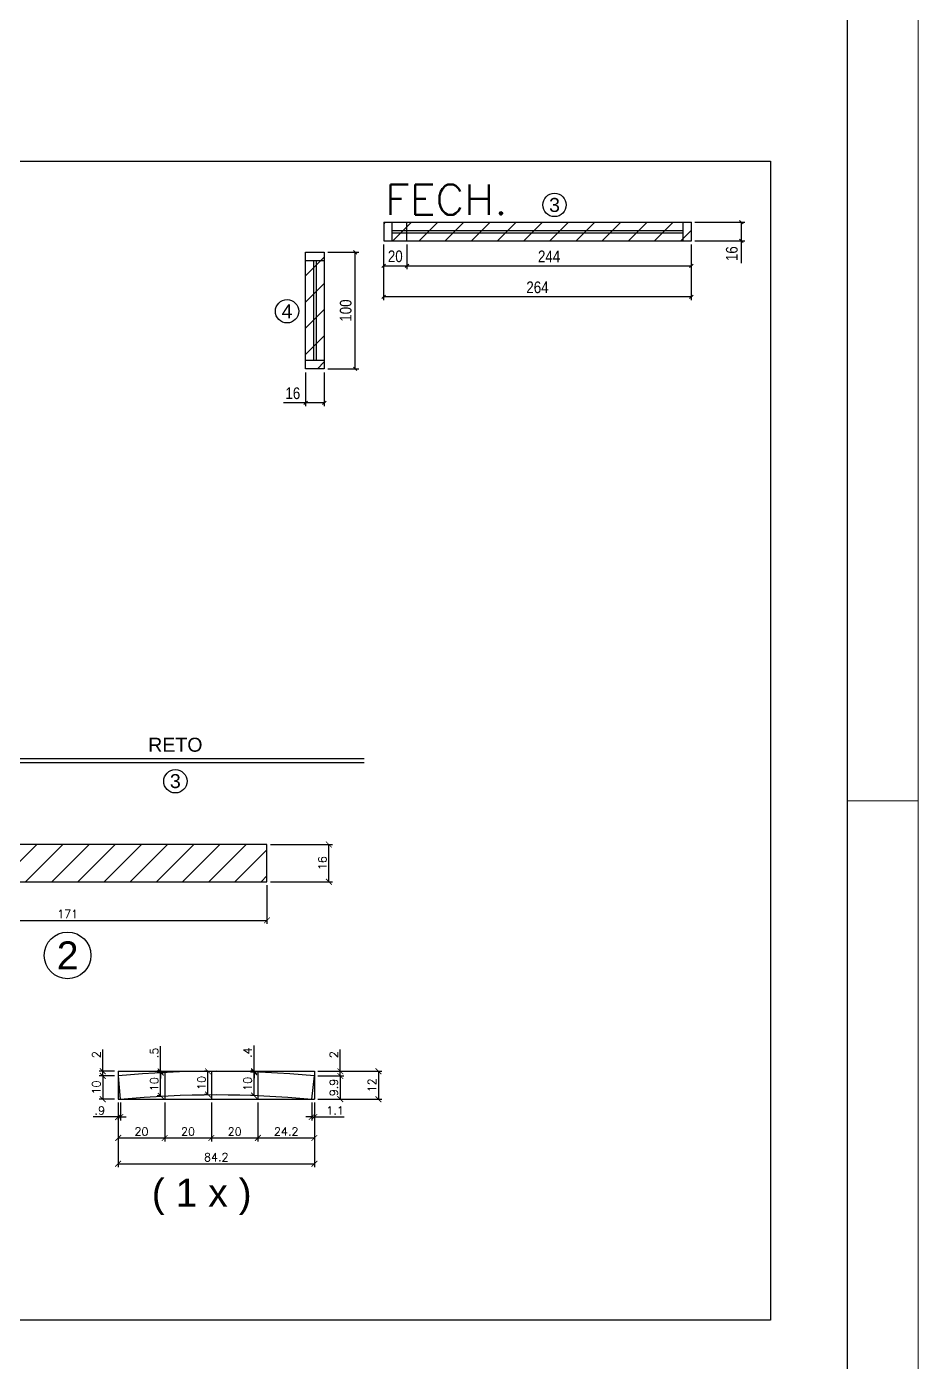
# Model space of a CAD drawing. Extents: x 4150 to 8661, y -614 to 3008.
# Drawn here: x 7896 to 8661, y 715 to 1861 of the extents above; entities that cross this region are included whole.
import ezdxf
from ezdxf.enums import TextEntityAlignment as Align

# ---------------------------------------------------------------- set-up
doc = ezdxf.new("R2010")
doc.units = 0
doc.header["$PDMODE"] = 34
for name, color, linetype in [('COTA', 241, 'Continuous'), ('Painéis', 200, 'Continuous'), ('Romaneio', 10, 'Continuous'), ('SARR_2.2x7', 40, 'Continuous')]:
    doc.layers.add(name, color=color, linetype=linetype)
for name, color, linetype, lineweight in [('FOLHA', 255, 'Continuous', 5), ('Hachura', 251, 'Continuous', 9), ('Texto Seção', 7, 'Continuous', 15)]:
    doc.layers.add(name, color=color, linetype=linetype, lineweight=lineweight)
doc.styles.add('ARIAL', font='arial.ttf')
doc.styles.add('COTA TECNICA', font='techl___.ttf', dxfattribs={"height": 10})
doc.styles.add('REGUA-120', font='ROMANS.shx', dxfattribs={"height": 15})
doc.styles.add('ROMANS', font='romans.shx')
doc.dimstyles.new('Cota Seção (2x)', dxfattribs={"dimtxt": 7, "dimasz": 5, "dimexe": 3, "dimexo": 3, "dimgap": 2, "dimtad": 3, "dimdec": 1, "dimlfac": 0.5, "dimzin": 12, "dimdsep": 46, "dimtxsty": 'ROMANS', "dimblk": 'ARCHTICK', "dimcen": 0, "dimclrd": 4, "dimclre": 4, "dimclrt": 1, "dimadec": 1, "dimazin": 3, "dimtfac": 1, "dimtdec": 1, "dimtmove": 0, "dimatfit": 3, "dimldrblk": 'OBLIQUE', "dimfxl": 1, "dimtolj": 1, "dimtzin": 12, "dimarcsym": 0})
doc.dimstyles.new('PAINEL', dxfattribs={"dimtxt": 10, "dimasz": 3, "dimexe": 3, "dimexo": 3, "dimgap": 3, "dimtad": 1, "dimdec": 1, "dimzin": 12, "dimdsep": 46, "dimtxsty": 'COTA TECNICA', "dimblk1": 'OBLIQUE', "dimblk2": 'OBLIQUE', "dimsah": 1, "dimcen": 0.9, "dimclrd": 4, "dimclre": 4, "dimclrt": 240, "dimadec": 1, "dimazin": 3, "dimtfac": 1, "dimtdec": 1, "dimtmove": 0, "dimatfit": 3, "dimfxl": 1, "dimtolj": 1, "dimtzin": 12, "dimarcsym": 0})

# ---------------------------------------------------------------- blocks, each defined once
blk = doc.blocks.new('_ArchTick')
at = {"color": 0, "linetype": 'ByBlock', "const_width": 0.15}
blk.add_lwpolyline([(-0.5, -0.5), (0.5, 0.5)], dxfattribs=at)
blk = doc.blocks.new('*D941')
at = {"layer": 'COTA', "color": 4, "lineweight": -2, "transparency": 16777216}
for p, q in [((7760.6, 1124.7), (7760.6, 1091.6)), ((8102.6, 1124.7), (8102.6, 1091.6)), ((7760.6, 1094.6), (8102.6, 1094.6))]:
    blk.add_line(p, q, dxfattribs=at)
at = {"layer": 'Defpoints', "color": 0, "transparency": 16777216}
for p in [(7760.6, 1127.7), (8102.6, 1127.7), (8102.6, 1094.6)]:
    blk.add_point(p, dxfattribs=at)
at = {"layer": 'COTA', "color": 4, "lineweight": -2, "transparency": 16777216, "xscale": 5, "yscale": 5, "zscale": 5, "rotation": 180}
blk.add_blockref('_ArchTick', (7760.6, 1094.6), dxfattribs=at)
at = {"layer": 'COTA', "color": 4, "lineweight": -2, "transparency": 16777216, "xscale": 5, "yscale": 5, "zscale": 5}
blk.add_blockref('_ArchTick', (8102.6, 1094.6), dxfattribs=at)
at = {"layer": 'COTA', "color": 1, "transparency": 16777216, "insert": (7931.6, 1100.1), "char_height": 7, "attachment_point": 5, "style": 'ROMANS'}
blk.add_mtext('\\A1;171', dxfattribs=at)
blk = doc.blocks.new('_Oblique')
at = {"color": 0, "linetype": 'ByBlock', "lineweight": -2}
blk.add_line((-0.5, -0.5), (0.5, 0.5), dxfattribs=at)
blk = doc.blocks.new('*D942')
at = {"layer": 'COTA', "color": 4, "lineweight": -2, "transparency": 16777216}
for p, q in [((8105.6, 1159.7), (8158.7, 1159.7)), ((8155.7, 1127.7), (8155.7, 1159.7)), ((8105.6, 1127.7), (8158.7, 1127.7))]:
    blk.add_line(p, q, dxfattribs=at)
at = {"layer": 'Defpoints', "color": 0, "transparency": 16777216}
for p in [(8102.6, 1159.7), (8155.7, 1159.7), (8102.6, 1127.7)]:
    blk.add_point(p, dxfattribs=at)
at = {"layer": 'COTA', "color": 4, "lineweight": -2, "transparency": 16777216, "xscale": 5, "yscale": 5, "zscale": 5}
for p, rotation in [((8155.7, 1159.7), 90), ((8155.7, 1127.7), 270)]:
    blk.add_blockref('_ArchTick', p, dxfattribs=dict(at, rotation=rotation))
at = {"layer": 'COTA', "color": 1, "transparency": 16777216, "insert": (8150.2, 1143.7), "char_height": 7, "attachment_point": 5, "rotation": 90, "style": 'ROMANS'}
blk.add_mtext('\\A1;16', dxfattribs=at)
blk = doc.blocks.new('*D943')
at = {"layer": 'COTA', "color": 4, "lineweight": -2, "transparency": 16777216}
for p, q in [((8154.8, 1667.8), (8181.3, 1667.8)), ((8178.3, 1567.8), (8178.3, 1667.8)), ((8154.8, 1567.8), (8181.3, 1567.8))]:
    blk.add_line(p, q, dxfattribs=at)
at = {"layer": 'Defpoints', "color": 0, "transparency": 16777216}
for p in [(8151.8, 1667.8), (8178.3, 1667.8), (8151.8, 1567.8)]:
    blk.add_point(p, dxfattribs=at)
at = {"layer": 'COTA', "color": 4, "lineweight": -2, "transparency": 16777216, "xscale": 3, "yscale": 3, "zscale": 3}
for p, rotation in [((8178.3, 1667.8), 90), ((8178.3, 1567.8), 270)]:
    blk.add_blockref('_Oblique', p, dxfattribs=dict(at, rotation=rotation))
at = {"layer": 'COTA', "color": 240, "transparency": 16777216, "insert": (8170.2, 1617.8), "char_height": 10, "attachment_point": 5, "rotation": 90, "style": 'COTA TECNICA'}
blk.add_mtext('\\A1;100', dxfattribs=at)
blk = doc.blocks.new('*D944')
at = {"layer": 'COTA', "color": 4, "lineweight": -2, "transparency": 16777216}
for p, q in [((8135.8, 1564.8), (8135.8, 1535.7)), ((8151.8, 1564.8), (8151.8, 1535.7)), ((8135.8, 1538.7), (8116.8, 1538.7)), ((8151.8, 1538.7), (8135.8, 1538.7))]:
    blk.add_line(p, q, dxfattribs=at)
at = {"layer": 'Defpoints', "color": 0, "transparency": 16777216}
for p in [(8135.8, 1567.8), (8151.8, 1567.8), (8135.8, 1538.7)]:
    blk.add_point(p, dxfattribs=at)
at = {"layer": 'COTA', "color": 4, "lineweight": -2, "transparency": 16777216, "xscale": 3, "yscale": 3, "zscale": 3, "rotation": 180}
blk.add_blockref('_Oblique', (8135.8, 1538.7), dxfattribs=at)
at = {"layer": 'COTA', "color": 4, "lineweight": -2, "transparency": 16777216, "xscale": 3, "yscale": 3, "zscale": 3}
blk.add_blockref('_Oblique', (8151.8, 1538.7), dxfattribs=at)
at = {"layer": 'COTA', "color": 240, "transparency": 16777216, "insert": (8124.8, 1546.8), "char_height": 10, "attachment_point": 5, "style": 'COTA TECNICA'}
blk.add_mtext('\\A1;16', dxfattribs=at)
blk = doc.blocks.new('*D945')
at = {"layer": 'COTA', "color": 4, "lineweight": -2, "transparency": 16777216}
for p, q in [((8202.7, 1674.6), (8202.7, 1626.6)), ((8466.7, 1674.6), (8466.7, 1626.6)), ((8466.7, 1629.6), (8202.7, 1629.6))]:
    blk.add_line(p, q, dxfattribs=at)
at = {"layer": 'Defpoints', "color": 0, "transparency": 16777216}
for p in [(8202.7, 1677.6), (8466.7, 1677.6), (8202.7, 1629.6)]:
    blk.add_point(p, dxfattribs=at)
at = {"layer": 'COTA', "color": 4, "lineweight": -2, "transparency": 16777216, "xscale": 3, "yscale": 3, "zscale": 3, "rotation": 180}
blk.add_blockref('_Oblique', (8202.7, 1629.6), dxfattribs=at)
at = {"layer": 'COTA', "color": 4, "lineweight": -2, "transparency": 16777216, "xscale": 3, "yscale": 3, "zscale": 3}
blk.add_blockref('_Oblique', (8466.7, 1629.6), dxfattribs=at)
at = {"layer": 'COTA', "color": 240, "transparency": 16777216, "insert": (8334.7, 1637.7), "char_height": 10, "attachment_point": 5, "style": 'COTA TECNICA'}
blk.add_mtext('\\A1;264', dxfattribs=at)
blk = doc.blocks.new('*D946')
at = {"layer": 'COTA', "color": 4, "lineweight": -2, "transparency": 16777216}
for p, q in [((8469.7, 1693.6), (8512.6, 1693.6)), ((8509.6, 1693.6), (8509.6, 1677.6)), ((8469.7, 1677.6), (8512.6, 1677.6)), ((8509.6, 1677.6), (8509.6, 1658.6))]:
    blk.add_line(p, q, dxfattribs=at)
at = {"layer": 'Defpoints', "color": 0, "transparency": 16777216}
for p in [(8466.7, 1693.6), (8466.7, 1677.6), (8509.6, 1677.6)]:
    blk.add_point(p, dxfattribs=at)
at = {"layer": 'COTA', "color": 4, "lineweight": -2, "transparency": 16777216, "xscale": 3, "yscale": 3, "zscale": 3}
for p, rotation in [((8509.6, 1693.6), 90), ((8509.6, 1677.6), 270)]:
    blk.add_blockref('_Oblique', p, dxfattribs=dict(at, rotation=rotation))
at = {"layer": 'COTA', "color": 240, "transparency": 16777216, "insert": (8501.5, 1666.6), "char_height": 10, "attachment_point": 5, "rotation": 90, "style": 'COTA TECNICA'}
blk.add_mtext('\\A1;16', dxfattribs=at)
blk = doc.blocks.new('*D947')
at = {"layer": 'COTA', "color": 4, "lineweight": -2, "transparency": 16777216}
for p, q in [((8202.7, 1674.6), (8202.7, 1653.2)), ((8222.7, 1674.6), (8222.7, 1653.2)), ((8202.7, 1656.2), (8222.7, 1656.2))]:
    blk.add_line(p, q, dxfattribs=at)
at = {"layer": 'Defpoints', "color": 0, "transparency": 16777216}
for p in [(8202.7, 1677.6), (8222.7, 1677.6), (8222.7, 1656.2)]:
    blk.add_point(p, dxfattribs=at)
at = {"layer": 'COTA', "color": 4, "lineweight": -2, "transparency": 16777216, "xscale": 3, "yscale": 3, "zscale": 3, "rotation": 180}
blk.add_blockref('_Oblique', (8202.7, 1656.2), dxfattribs=at)
at = {"layer": 'COTA', "color": 4, "lineweight": -2, "transparency": 16777216, "xscale": 3, "yscale": 3, "zscale": 3}
blk.add_blockref('_Oblique', (8222.7, 1656.2), dxfattribs=at)
at = {"layer": 'COTA', "color": 240, "transparency": 16777216, "insert": (8212.7, 1664.3), "char_height": 10, "attachment_point": 5, "style": 'COTA TECNICA'}
blk.add_mtext('\\A1;20', dxfattribs=at)
blk = doc.blocks.new('*D948')
at = {"layer": 'COTA', "color": 4, "lineweight": -2, "transparency": 16777216}
for p, q in [((8222.7, 1674.6), (8222.7, 1653.2)), ((8466.7, 1674.6), (8466.7, 1653.2)), ((8222.7, 1656.2), (8466.7, 1656.2))]:
    blk.add_line(p, q, dxfattribs=at)
at = {"layer": 'Defpoints', "color": 0, "transparency": 16777216}
for p in [(8222.7, 1677.6), (8466.7, 1677.6), (8466.7, 1656.2)]:
    blk.add_point(p, dxfattribs=at)
at = {"layer": 'COTA', "color": 4, "lineweight": -2, "transparency": 16777216, "xscale": 3, "yscale": 3, "zscale": 3, "rotation": 180}
blk.add_blockref('_Oblique', (8222.7, 1656.2), dxfattribs=at)
at = {"layer": 'COTA', "color": 4, "lineweight": -2, "transparency": 16777216, "xscale": 3, "yscale": 3, "zscale": 3}
blk.add_blockref('_Oblique', (8466.7, 1656.2), dxfattribs=at)
at = {"layer": 'COTA', "color": 240, "transparency": 16777216, "insert": (8344.7, 1664.3), "char_height": 10, "attachment_point": 5, "style": 'COTA TECNICA'}
blk.add_mtext('\\A1;244', dxfattribs=at)
blk = doc.blocks.new('*D918')
at = {"layer": 'COTA', "color": 4, "lineweight": -2, "transparency": 16777216}
for p, q in [((7974.9, 938.2), (7974.9, 882.8)), ((8143.3, 938.2), (8143.3, 882.8)), ((7974.9, 885.8), (8143.3, 885.8))]:
    blk.add_line(p, q, dxfattribs=at)
at = {"layer": 'Defpoints', "color": 0, "transparency": 16777216}
for p in [(7974.9, 941.2), (8143.3, 941.2), (8143.3, 885.8)]:
    blk.add_point(p, dxfattribs=at)
at = {"layer": 'COTA', "color": 4, "lineweight": -2, "transparency": 16777216, "xscale": 5, "yscale": 5, "zscale": 5, "rotation": 180}
blk.add_blockref('_ArchTick', (7974.9, 885.8), dxfattribs=at)
at = {"layer": 'COTA', "color": 4, "lineweight": -2, "transparency": 16777216, "xscale": 5, "yscale": 5, "zscale": 5}
blk.add_blockref('_ArchTick', (8143.3, 885.8), dxfattribs=at)
at = {"layer": 'COTA', "color": 1, "transparency": 16777216, "insert": (8059.1, 891.3), "char_height": 7, "attachment_point": 5, "style": 'ROMANS'}
blk.add_mtext('\\A1;84.2', dxfattribs=at)
blk = doc.blocks.new('*D919')
at = {"layer": 'COTA', "color": 4, "lineweight": -2, "transparency": 16777216}
for p, q in [((7974.9, 938.2), (7974.9, 922.9)), ((7976.8, 938.2), (7976.8, 922.9)), ((7974.9, 925.9), (7953.6, 925.9)), ((7976.8, 925.9), (7974.9, 925.9)), ((7976.8, 925.9), (7981.8, 925.9))]:
    blk.add_line(p, q, dxfattribs=at)
at = {"layer": 'Defpoints', "color": 0, "transparency": 16777216}
for p in [(7974.9, 941.2), (7976.8, 941.2), (7974.9, 925.9)]:
    blk.add_point(p, dxfattribs=at)
at = {"layer": 'COTA', "color": 4, "lineweight": -2, "transparency": 16777216, "xscale": 5, "yscale": 5, "zscale": 5}
blk.add_blockref('_ArchTick', (7974.9, 925.9), dxfattribs=at)
at = {"layer": 'COTA', "color": 4, "lineweight": -2, "transparency": 16777216, "xscale": 5, "yscale": 5, "zscale": 5, "rotation": 180}
blk.add_blockref('_ArchTick', (7976.8, 925.9), dxfattribs=at)
at = {"layer": 'COTA', "color": 1, "transparency": 16777216, "insert": (7959.2, 931.4), "char_height": 7, "attachment_point": 5, "style": 'ROMANS'}
blk.add_mtext('\\A1;.9', dxfattribs=at)
blk = doc.blocks.new('*D920')
at = {"layer": 'COTA', "color": 4, "lineweight": -2, "transparency": 16777216}
for p, q in [((8141, 938.2), (8141, 922.9)), ((8143.3, 938.2), (8143.3, 922.9)), ((8141, 925.9), (8136, 925.9)), ((8141, 925.9), (8143.3, 925.9)), ((8143.3, 925.9), (8168.9, 925.9))]:
    blk.add_line(p, q, dxfattribs=at)
at = {"layer": 'Defpoints', "color": 0, "transparency": 16777216}
for p in [(8141, 941.2), (8143.3, 941.2), (8143.3, 925.9)]:
    blk.add_point(p, dxfattribs=at)
at = {"layer": 'COTA', "color": 4, "lineweight": -2, "transparency": 16777216, "xscale": 5, "yscale": 5, "zscale": 5}
blk.add_blockref('_ArchTick', (8141, 925.9), dxfattribs=at)
at = {"layer": 'COTA', "color": 4, "lineweight": -2, "transparency": 16777216, "xscale": 5, "yscale": 5, "zscale": 5, "rotation": 180}
blk.add_blockref('_ArchTick', (8143.3, 925.9), dxfattribs=at)
at = {"layer": 'COTA', "color": 1, "transparency": 16777216, "insert": (8161.1, 931.4), "char_height": 7, "attachment_point": 5, "style": 'ROMANS'}
blk.add_mtext('\\A1;1.1', dxfattribs=at)
blk = doc.blocks.new('*D921')
at = {"layer": 'COTA', "color": 4, "lineweight": -2, "transparency": 16777216}
for p, q in [((7974.9, 938.2), (7974.9, 904.9)), ((8014.9, 938.2), (8014.9, 904.9)), ((7974.9, 907.9), (8014.9, 907.9))]:
    blk.add_line(p, q, dxfattribs=at)
at = {"layer": 'Defpoints', "color": 0, "transparency": 16777216}
for p in [(7974.9, 941.2), (8014.9, 941.2), (8014.9, 907.9)]:
    blk.add_point(p, dxfattribs=at)
at = {"layer": 'COTA', "color": 4, "lineweight": -2, "transparency": 16777216, "xscale": 5, "yscale": 5, "zscale": 5, "rotation": 180}
blk.add_blockref('_ArchTick', (7974.9, 907.9), dxfattribs=at)
at = {"layer": 'COTA', "color": 4, "lineweight": -2, "transparency": 16777216, "xscale": 5, "yscale": 5, "zscale": 5}
blk.add_blockref('_ArchTick', (8014.9, 907.9), dxfattribs=at)
at = {"layer": 'COTA', "color": 1, "transparency": 16777216, "insert": (7994.9, 913.4), "char_height": 7, "attachment_point": 5, "style": 'ROMANS'}
blk.add_mtext('\\A1;20', dxfattribs=at)
blk = doc.blocks.new('*D922')
at = {"layer": 'COTA', "color": 4, "lineweight": -2, "transparency": 16777216}
for p, q in [((8014.9, 938.2), (8014.9, 904.9)), ((8054.9, 938.2), (8054.9, 904.9)), ((8014.9, 907.9), (8054.9, 907.9))]:
    blk.add_line(p, q, dxfattribs=at)
at = {"layer": 'Defpoints', "color": 0, "transparency": 16777216}
for p in [(8014.9, 941.2), (8054.9, 941.2), (8054.9, 907.9)]:
    blk.add_point(p, dxfattribs=at)
at = {"layer": 'COTA', "color": 4, "lineweight": -2, "transparency": 16777216, "xscale": 5, "yscale": 5, "zscale": 5, "rotation": 180}
blk.add_blockref('_ArchTick', (8014.9, 907.9), dxfattribs=at)
at = {"layer": 'COTA', "color": 4, "lineweight": -2, "transparency": 16777216, "xscale": 5, "yscale": 5, "zscale": 5}
blk.add_blockref('_ArchTick', (8054.9, 907.9), dxfattribs=at)
at = {"layer": 'COTA', "color": 1, "transparency": 16777216, "insert": (8034.9, 913.4), "char_height": 7, "attachment_point": 5, "style": 'ROMANS'}
blk.add_mtext('\\A1;20', dxfattribs=at)
blk = doc.blocks.new('*D923')
at = {"layer": 'COTA', "color": 4, "lineweight": -2, "transparency": 16777216}
for p, q in [((8054.9, 938.2), (8054.9, 904.9)), ((8094.9, 938.2), (8094.9, 904.9)), ((8054.9, 907.9), (8094.9, 907.9))]:
    blk.add_line(p, q, dxfattribs=at)
at = {"layer": 'Defpoints', "color": 0, "transparency": 16777216}
for p in [(8054.9, 941.2), (8094.9, 941.2), (8094.9, 907.9)]:
    blk.add_point(p, dxfattribs=at)
at = {"layer": 'COTA', "color": 4, "lineweight": -2, "transparency": 16777216, "xscale": 5, "yscale": 5, "zscale": 5, "rotation": 180}
blk.add_blockref('_ArchTick', (8054.9, 907.9), dxfattribs=at)
at = {"layer": 'COTA', "color": 4, "lineweight": -2, "transparency": 16777216, "xscale": 5, "yscale": 5, "zscale": 5}
blk.add_blockref('_ArchTick', (8094.9, 907.9), dxfattribs=at)
at = {"layer": 'COTA', "color": 1, "transparency": 16777216, "insert": (8074.9, 913.4), "char_height": 7, "attachment_point": 5, "style": 'ROMANS'}
blk.add_mtext('\\A1;20', dxfattribs=at)
blk = doc.blocks.new('*D924')
at = {"layer": 'COTA', "color": 4, "lineweight": -2, "transparency": 16777216}
for p, q in [((8094.9, 938.2), (8094.9, 904.9)), ((8143.3, 938.2), (8143.3, 904.9)), ((8094.9, 907.9), (8143.3, 907.9))]:
    blk.add_line(p, q, dxfattribs=at)
at = {"layer": 'Defpoints', "color": 0, "transparency": 16777216}
for p in [(8094.9, 941.2), (8143.3, 941.2), (8143.3, 907.9)]:
    blk.add_point(p, dxfattribs=at)
at = {"layer": 'COTA', "color": 4, "lineweight": -2, "transparency": 16777216, "xscale": 5, "yscale": 5, "zscale": 5, "rotation": 180}
blk.add_blockref('_ArchTick', (8094.9, 907.9), dxfattribs=at)
at = {"layer": 'COTA', "color": 4, "lineweight": -2, "transparency": 16777216, "xscale": 5, "yscale": 5, "zscale": 5}
blk.add_blockref('_ArchTick', (8143.3, 907.9), dxfattribs=at)
at = {"layer": 'COTA', "color": 1, "transparency": 16777216, "insert": (8119.1, 913.4), "char_height": 7, "attachment_point": 5, "style": 'ROMANS'}
blk.add_mtext('\\A1;24.2', dxfattribs=at)
blk = doc.blocks.new('*D925')
at = {"layer": 'COTA', "color": 4, "lineweight": -2, "transparency": 16777216}
for p, q in [((7971.9, 961.1), (7958.7, 961.1)), ((7961.7, 961.1), (7961.7, 941.2)), ((7971.9, 941.2), (7958.7, 941.2))]:
    blk.add_line(p, q, dxfattribs=at)
at = {"layer": 'Defpoints', "color": 0, "transparency": 16777216}
for p in [(7974.9, 961.1), (7961.7, 941.2), (7974.9, 941.2)]:
    blk.add_point(p, dxfattribs=at)
at = {"layer": 'COTA', "color": 4, "lineweight": -2, "transparency": 16777216, "xscale": 5, "yscale": 5, "zscale": 5}
for p, rotation in [((7961.7, 961.1), 90), ((7961.7, 941.2), 270)]:
    blk.add_blockref('_ArchTick', p, dxfattribs=dict(at, rotation=rotation))
at = {"layer": 'COTA', "color": 1, "transparency": 16777216, "insert": (7956.2, 951.2), "char_height": 7, "attachment_point": 5, "rotation": 90, "style": 'ROMANS'}
blk.add_mtext('\\A1;10', dxfattribs=at)
blk = doc.blocks.new('*D926')
at = {"layer": 'COTA', "color": 4, "lineweight": -2, "transparency": 16777216}
for p, q in [((7961.7, 965.1), (7961.7, 983.7)), ((7971.9, 965.1), (7958.7, 965.1)), ((7961.7, 961.1), (7961.7, 965.1)), ((7971.9, 961.1), (7958.7, 961.1)), ((7961.7, 961.1), (7961.7, 956.1))]:
    blk.add_line(p, q, dxfattribs=at)
at = {"layer": 'Defpoints', "color": 0, "transparency": 16777216}
for p in [(7961.7, 965.1), (7974.9, 965.1), (7974.9, 961.1)]:
    blk.add_point(p, dxfattribs=at)
at = {"layer": 'COTA', "color": 4, "lineweight": -2, "transparency": 16777216, "xscale": 5, "yscale": 5, "zscale": 5}
for p, rotation in [((7961.7, 965.1), 270), ((7961.7, 961.1), 90)]:
    blk.add_blockref('_ArchTick', p, dxfattribs=dict(at, rotation=rotation))
at = {"layer": 'COTA', "color": 1, "transparency": 16777216, "insert": (7956.2, 979.4), "char_height": 7, "attachment_point": 5, "rotation": 90, "style": 'ROMANS'}
blk.add_mtext('\\A1;2', dxfattribs=at)
blk = doc.blocks.new('*D927')
at = {"layer": 'COTA', "color": 4, "lineweight": -2, "transparency": 16777216}
for p, q in [((8011.9, 964), (8008.4, 964)), ((8011.4, 944), (8011.4, 964)), ((8011.9, 944), (8008.4, 944))]:
    blk.add_line(p, q, dxfattribs=at)
at = {"layer": 'Defpoints', "color": 0, "transparency": 16777216}
for p in [(8011.4, 964), (8014.9, 964), (8014.9, 944)]:
    blk.add_point(p, dxfattribs=at)
at = {"layer": 'COTA', "color": 4, "lineweight": -2, "transparency": 16777216, "xscale": 5, "yscale": 5, "zscale": 5}
for p, rotation in [((8011.4, 964), 90), ((8011.4, 944), 270)]:
    blk.add_blockref('_ArchTick', p, dxfattribs=dict(at, rotation=rotation))
at = {"layer": 'COTA', "color": 1, "transparency": 16777216, "insert": (8005.9, 954), "char_height": 7, "attachment_point": 5, "rotation": 90, "style": 'ROMANS'}
blk.add_mtext('\\A1;10', dxfattribs=at)
blk = doc.blocks.new('*D928')
at = {"layer": 'COTA', "color": 4, "lineweight": -2, "transparency": 16777216}
for p, q in [((8011.4, 965.1), (8011.4, 986.7)), ((8011.9, 965.1), (8008.4, 965.1)), ((8011.9, 964), (8008.4, 964)), ((8011.4, 964), (8011.4, 965.1)), ((8011.4, 964), (8011.4, 959))]:
    blk.add_line(p, q, dxfattribs=at)
at = {"layer": 'Defpoints', "color": 0, "transparency": 16777216}
for p in [(8011.4, 965.1), (8014.9, 965.1), (8014.9, 964)]:
    blk.add_point(p, dxfattribs=at)
at = {"layer": 'COTA', "color": 4, "lineweight": -2, "transparency": 16777216, "xscale": 5, "yscale": 5, "zscale": 5}
for p, rotation in [((8011.4, 965.1), 270), ((8011.4, 964), 90)]:
    blk.add_blockref('_ArchTick', p, dxfattribs=dict(at, rotation=rotation))
at = {"layer": 'COTA', "color": 1, "transparency": 16777216, "insert": (8005.9, 980.9), "char_height": 7, "attachment_point": 5, "rotation": 90, "style": 'ROMANS'}
blk.add_mtext('\\A1;.5', dxfattribs=at)
blk = doc.blocks.new('*D929')
at = {"layer": 'COTA', "color": 4, "lineweight": -2, "transparency": 16777216}
for p, q in [((8051.9, 965.1), (8049, 965.1)), ((8052, 945.1), (8052, 965.1)), ((8051.9, 945.1), (8049, 945.1))]:
    blk.add_line(p, q, dxfattribs=at)
at = {"layer": 'Defpoints', "color": 0, "transparency": 16777216}
for p in [(8052, 965.1), (8054.9, 965.1), (8054.9, 945.1)]:
    blk.add_point(p, dxfattribs=at)
at = {"layer": 'COTA', "color": 4, "lineweight": -2, "transparency": 16777216, "xscale": 5, "yscale": 5, "zscale": 5}
for p, rotation in [((8052, 965.1), 90), ((8052, 945.1), 270)]:
    blk.add_blockref('_ArchTick', p, dxfattribs=dict(at, rotation=rotation))
at = {"layer": 'COTA', "color": 1, "transparency": 16777216, "insert": (8046.5, 955.1), "char_height": 7, "attachment_point": 5, "rotation": 90, "style": 'ROMANS'}
blk.add_mtext('\\A1;10', dxfattribs=at)
blk = doc.blocks.new('*D930')
at = {"layer": 'COTA', "color": 4, "lineweight": -2, "transparency": 16777216}
for p, q in [((8091.9, 964.3), (8088.5, 964.3)), ((8091.5, 944.3), (8091.5, 964.3)), ((8091.9, 944.3), (8088.5, 944.3))]:
    blk.add_line(p, q, dxfattribs=at)
at = {"layer": 'Defpoints', "color": 0, "transparency": 16777216}
for p in [(8091.5, 964.3), (8094.9, 964.3), (8094.9, 944.3)]:
    blk.add_point(p, dxfattribs=at)
at = {"layer": 'COTA', "color": 4, "lineweight": -2, "transparency": 16777216, "xscale": 5, "yscale": 5, "zscale": 5}
for p, rotation in [((8091.5, 964.3), 90), ((8091.5, 944.3), 270)]:
    blk.add_blockref('_ArchTick', p, dxfattribs=dict(at, rotation=rotation))
at = {"layer": 'COTA', "color": 1, "transparency": 16777216, "insert": (8086, 954.3), "char_height": 7, "attachment_point": 5, "rotation": 90, "style": 'ROMANS'}
blk.add_mtext('\\A1;10', dxfattribs=at)
blk = doc.blocks.new('*D931')
at = {"layer": 'COTA', "color": 4, "lineweight": -2, "transparency": 16777216}
for p, q in [((8091.5, 965.1), (8091.5, 987.1)), ((8091.9, 965.1), (8088.5, 965.1)), ((8091.9, 964.3), (8088.5, 964.3)), ((8091.5, 964.3), (8091.5, 965.1)), ((8091.5, 964.3), (8091.5, 959.3))]:
    blk.add_line(p, q, dxfattribs=at)
at = {"layer": 'Defpoints', "color": 0, "transparency": 16777216}
for p in [(8091.5, 965.1), (8094.9, 965.1), (8094.9, 964.3)]:
    blk.add_point(p, dxfattribs=at)
at = {"layer": 'COTA', "color": 4, "lineweight": -2, "transparency": 16777216, "xscale": 5, "yscale": 5, "zscale": 5}
for p, rotation in [((8091.5, 965.1), 270), ((8091.5, 964.3), 90)]:
    blk.add_blockref('_ArchTick', p, dxfattribs=dict(at, rotation=rotation))
at = {"layer": 'COTA', "color": 1, "transparency": 16777216, "insert": (8086, 981.1), "char_height": 7, "attachment_point": 5, "rotation": 90, "style": 'ROMANS'}
blk.add_mtext('\\A1;.4', dxfattribs=at)
blk = doc.blocks.new('*D932')
at = {"layer": 'COTA', "color": 4, "lineweight": -2, "transparency": 16777216}
for p, q in [((8146.3, 961.1), (8168.5, 961.1)), ((8165.5, 961.1), (8165.5, 941.2)), ((8146.3, 941.2), (8168.5, 941.2))]:
    blk.add_line(p, q, dxfattribs=at)
at = {"layer": 'Defpoints', "color": 0, "transparency": 16777216}
for p in [(8143.3, 961.1), (8143.3, 941.2), (8165.5, 941.2)]:
    blk.add_point(p, dxfattribs=at)
at = {"layer": 'COTA', "color": 4, "lineweight": -2, "transparency": 16777216, "xscale": 5, "yscale": 5, "zscale": 5}
for p, rotation in [((8165.5, 961.1), 90), ((8165.5, 941.2), 270)]:
    blk.add_blockref('_ArchTick', p, dxfattribs=dict(at, rotation=rotation))
at = {"layer": 'COTA', "color": 1, "transparency": 16777216, "insert": (8160, 951.2), "char_height": 7, "attachment_point": 5, "rotation": 90, "style": 'ROMANS'}
blk.add_mtext('\\A1;9.9', dxfattribs=at)
blk = doc.blocks.new('*D933')
at = {"layer": 'COTA', "color": 4, "lineweight": -2, "transparency": 16777216}
for p, q in [((8165.5, 965.1), (8165.5, 983.7)), ((8146.3, 965.1), (8168.5, 965.1)), ((8165.5, 961.1), (8165.5, 965.1)), ((8146.3, 961.1), (8168.5, 961.1)), ((8165.5, 961.1), (8165.5, 956.1))]:
    blk.add_line(p, q, dxfattribs=at)
at = {"layer": 'Defpoints', "color": 0, "transparency": 16777216}
for p in [(8143.3, 965.1), (8165.5, 965.1), (8143.3, 961.1)]:
    blk.add_point(p, dxfattribs=at)
at = {"layer": 'COTA', "color": 4, "lineweight": -2, "transparency": 16777216, "xscale": 5, "yscale": 5, "zscale": 5}
for p, rotation in [((8165.5, 965.1), 270), ((8165.5, 961.1), 90)]:
    blk.add_blockref('_ArchTick', p, dxfattribs=dict(at, rotation=rotation))
at = {"layer": 'COTA', "color": 1, "transparency": 16777216, "insert": (8160, 979.4), "char_height": 7, "attachment_point": 5, "rotation": 90, "style": 'ROMANS'}
blk.add_mtext('\\A1;2', dxfattribs=at)
blk = doc.blocks.new('*D934')
at = {"layer": 'COTA', "color": 4, "lineweight": -2, "transparency": 16777216}
for p, q in [((8146.3, 965.1), (8201.2, 965.1)), ((8198.2, 965.1), (8198.2, 941.1)), ((8146.3, 941.1), (8201.2, 941.1))]:
    blk.add_line(p, q, dxfattribs=at)
at = {"layer": 'Defpoints', "color": 0, "transparency": 16777216}
for p in [(8143.3, 965.1), (8143.3, 941.1), (8198.2, 941.1)]:
    blk.add_point(p, dxfattribs=at)
at = {"layer": 'COTA', "color": 4, "lineweight": -2, "transparency": 16777216, "xscale": 5, "yscale": 5, "zscale": 5}
for p, rotation in [((8198.2, 965.1), 90), ((8198.2, 941.1), 270)]:
    blk.add_blockref('_ArchTick', p, dxfattribs=dict(at, rotation=rotation))
at = {"layer": 'COTA', "color": 1, "transparency": 16777216, "insert": (8192.7, 953.1), "char_height": 7, "attachment_point": 5, "rotation": 90, "style": 'ROMANS'}
blk.add_mtext('\\A1;12', dxfattribs=at)

msp = doc.modelspace()

# ---------------------------------------------------------------- hatches: boundary and pattern name
at = {"layer": 'Hachura', "linetype": 'ByBlock'}
h = msp.add_hatch(dxfattribs=at)
h.set_pattern_fill('ANSI31', color=256, scale=5)
h.paths.add_polyline_path([(8135.81, 1567.83), (8151.81, 1567.83), (8151.81, 1667.83), (8135.81, 1667.83)])
h.paths.add_polyline_path([(8202.74, 1693.6), (8202.74, 1677.6), (8222.74, 1677.6), (8222.74, 1693.6)])
h.paths.add_polyline_path([(8222.74, 1693.6), (8222.74, 1677.6), (8466.74, 1677.6), (8466.74, 1693.6)])
h = msp.add_hatch(dxfattribs=at)
h.set_pattern_fill('ANSI31', color=256, scale=5)
h.set_pattern_definition([(45, (0, -1132.651), (-11.22532, 11.22532), [])])
h.paths.add_polyline_path([(7272.56, 1159.72), (7272.56, 1127.72), (7760.56, 1127.72), (7760.56, 1159.72)])
h.paths.add_polyline_path([(7760.56, 1159.72), (7760.56, 1127.72), (8102.56, 1127.72), (8102.56, 1159.72)])

# ---------------------------------------------------------------- linework, layer by layer
at = {"color": 30}
msp.add_line((8600.49, 2946.69), (8600.49, -552.63), dxfattribs=at)
msp.add_lwpolyline([(8143.28, 961.09, 0.0469784), (7974.91, 961.13), (7976.78, 941.22, -0.0468729), (8141.03, 941.22)], format="xyb", close=True)
at = {"layer": 'COTA'}
for p, q in [((7974.91, 965.07), (8143.28, 965.07)), ((7974.91, 965.07), (7974.91, 941.22)), ((8014.91, 965.07), (8014.91, 941.22)), ((8054.91, 965.07), (8054.91, 941.22)), ((8094.91, 965.07), (8094.91, 941.22)), ((8143.28, 965.07), (8143.28, 941.22)), ((7974.91, 941.22), (8143.28, 941.22))]:
    msp.add_line(p, q, dxfattribs=at)
msp.add_lwpolyline([(7152.62, 1745.86), (8534.56, 1745.86), (8534.56, 751.63), (7152.62, 751.63)], close=True, dxfattribs=at)
at = {"layer": 'FOLHA'}
for p, q in [((8661.45, 3007.66), (8661.45, -613.6)), ((8661.45, 1197.03), (8600.49, 1197.03))]:
    msp.add_line(p, q, dxfattribs=at)
at = {"layer": 'Painéis'}
for p, q in [((8202.74, 1693.6), (8466.74, 1693.6)), ((8202.74, 1693.6), (8202.74, 1677.6)), ((8222.74, 1677.6), (8222.74, 1693.6)), ((8466.74, 1677.6), (8466.74, 1693.6)), ((8202.74, 1677.6), (8466.74, 1677.6)), ((8135.81, 1567.83), (8135.81, 1667.83)), ((8135.81, 1667.83), (8151.81, 1667.83)), ((8151.81, 1667.83), (8151.81, 1567.83)), ((8151.81, 1567.83), (8135.81, 1567.83)), ((7878.29, 1233.61), (8185.97, 1233.61)), ((7878.29, 1230.01), (8185.97, 1230.01)), ((8102.56, 1159.72), (7272.56, 1159.72)), ((8102.56, 1127.72), (8102.56, 1159.72)), ((7272.56, 1127.72), (8102.56, 1127.72))]:
    msp.add_line(p, q, dxfattribs=at)
at = {"layer": 'Romaneio', "color": 1, "linetype": 'ByBlock'}
for centre, radius in [((8349.33, 1708.44), 10), ((8119.84, 1617.2), 10), ((8024, 1213.91), 10), ((7931.56, 1064.56), 20)]:
    msp.add_circle(centre, radius, dxfattribs=at)
at = {"layer": 'SARR_2.2x7'}
for p, q in [((8209.74, 1693.6), (8209.74, 1677.6)), ((8209.74, 1686.6), (8459.74, 1686.6)), ((8209.74, 1684.6), (8459.74, 1684.6)), ((8459.74, 1677.6), (8459.74, 1693.6)), ((8135.81, 1660.83), (8151.81, 1660.83)), ((8142.81, 1574.83), (8142.81, 1660.83)), ((8144.81, 1660.83), (8144.81, 1574.83)), ((8151.81, 1574.83), (8135.81, 1574.83))]:
    msp.add_line(p, q, dxfattribs=at)

# ---------------------------------------------------------------- texts
at = {"layer": 'Romaneio', "color": 255, "linetype": 'ByBlock', "style": 'ARIAL'}
for s, height, p in [('3', 12, (8349.33, 1708.44)), ('4', 12, (8119.84, 1617.2)), ('RETO', 12, (8024, 1245.27)), ('3', 12, (8024, 1214.07)), ('2', 24, (7931.56, 1064.56)), ('( 1 x )', 24, (8046.61, 860.87))]:
    msp.add_text(s, height=height, dxfattribs=at).set_placement(p, align=Align.MIDDLE_CENTER)
at = {"layer": 'Texto Seção', "style": 'REGUA-120', "width": 1.05}
msp.add_text('FECH.', height=26, dxfattribs=at).set_placement((8203.95, 1700.02))

# ---------------------------------------------------------------- dimensions: what is measured, and where the dimension line sits
at = {"layer": 'COTA'}
for base, p1, p2, dimstyle, picture, middle in [((8509.56, 1677.6), (8466.74, 1693.6), (8466.74, 1677.6), 'PAINEL', '*D946', (8501.46, 1666.59)), ((8178.29, 1667.83), (8151.81, 1567.83), (8151.81, 1667.83), 'PAINEL', '*D943', (8170.19, 1617.83)), ((8155.73, 1159.72), (8102.56, 1127.72), (8102.56, 1159.72), 'Cota Seção (2x)', '*D942', (8150.23, 1143.72)), ((8011.38, 965.07), (8014.91, 963.99), (8014.91, 965.07), 'Cota Seção (2x)', '*D928', (8005.88, 980.9)), ((8091.54, 965.07), (8094.91, 964.34), (8094.91, 965.07), 'Cota Seção (2x)', '*D931', (8086.04, 981.07)), ((7961.65, 965.07), (7974.91, 961.13), (7974.91, 965.07), 'Cota Seção (2x)', '*D926', (7956.15, 979.4)), ((8165.49, 965.07), (8143.28, 961.09), (8143.28, 965.07), 'Cota Seção (2x)', '*D933', (8159.99, 979.4)), ((7961.65, 941.22), (7974.91, 961.13), (7974.91, 941.22), 'Cota Seção (2x)', '*D925', (7956.15, 951.17)), ((8011.38, 963.99), (8014.91, 943.96), (8014.91, 963.99), 'Cota Seção (2x)', '*D927', (8005.88, 953.98)), ((8052.02, 965.07), (8054.91, 945.06), (8054.91, 965.07), 'Cota Seção (2x)', '*D929', (8046.52, 955.06)), ((8091.54, 964.34), (8094.91, 944.33), (8094.91, 964.34), 'Cota Seção (2x)', '*D930', (8086.04, 954.34)), ((8198.23, 941.12), (8143.28, 965.07), (8143.28, 941.12), 'Cota Seção (2x)', '*D934', (8192.73, 953.09)), ((8165.49, 941.22), (8143.28, 961.09), (8143.28, 941.22), 'Cota Seção (2x)', '*D932', (8159.99, 951.16))]:
    dim = msp.add_linear_dim(base=base, p1=p1, p2=p2, angle=90, dimstyle=dimstyle, dxfattribs=at)
    dim.commit()
    dim.dimension.update_dxf_attribs({"geometry": picture, "text_midpoint": middle})
for base, p1, p2, dimstyle, picture, middle in [((8202.74, 1629.57), (8466.74, 1677.6), (8202.74, 1677.6), 'PAINEL', '*D945', (8334.74, 1637.67)), ((8135.81, 1538.72), (8151.81, 1567.83), (8135.81, 1567.83), 'PAINEL', '*D944', (8124.8, 1546.82)), ((8102.56, 1094.56), (7760.56, 1127.72), (8102.56, 1127.72), 'Cota Seção (2x)', '*D941', (7931.56, 1100.06)), ((7974.91, 925.89), (7976.78, 941.22), (7974.91, 941.22), 'Cota Seção (2x)', '*D919', (7959.24, 931.39)), ((8143.28, 885.77), (7974.91, 941.22), (8143.28, 941.22), 'Cota Seção (2x)', '*D918', (8059.09, 891.27)), ((8014.91, 907.92), (7974.91, 941.22), (8014.91, 941.22), 'Cota Seção (2x)', '*D921', (7994.91, 913.42)), ((8143.28, 925.89), (8141.03, 941.22), (8143.28, 941.22), 'Cota Seção (2x)', '*D920', (8161.11, 931.39))]:
    dim = msp.add_linear_dim(base=base, p1=p1, p2=p2, dimstyle=dimstyle, dxfattribs=at)
    dim.commit()
    dim.dimension.update_dxf_attribs({"geometry": picture, "text_midpoint": middle})
dim = msp.add_linear_dim(base=(8222.74, 1656.2), p1=(8202.74, 1677.6), p2=(8222.74, 1677.6), dimstyle='PAINEL', dxfattribs=at)
dim.commit()
dim.dimension.update_dxf_attribs({"geometry": '*D947', "text_midpoint": (8212.74, 1656.2), "dimtype": 160})
for base, p1, p2, dimstyle, picture, middle in [((8466.74, 1656.2), (8222.74, 1677.6), (8466.74, 1677.6), 'PAINEL', '*D948', (8344.74, 1664.27)), ((8054.91, 907.92), (8014.91, 941.22), (8054.91, 941.22), 'Cota Seção (2x)', '*D922', (8034.91, 913.42)), ((8094.91, 907.92), (8054.91, 941.22), (8094.91, 941.22), 'Cota Seção (2x)', '*D923', (8074.91, 913.42)), ((8143.28, 907.92), (8094.91, 941.22), (8143.28, 941.22), 'Cota Seção (2x)', '*D924', (8119.09, 913.42))]:
    dim = msp.add_linear_dim(base=base, p1=p1, p2=p2, dimstyle=dimstyle, override={"dimtmove": 1}, dxfattribs=at)
    dim.commit()
    dim.dimension.update_dxf_attribs({"geometry": picture, "text_midpoint": middle})

doc.saveas('drawing.dxf')
